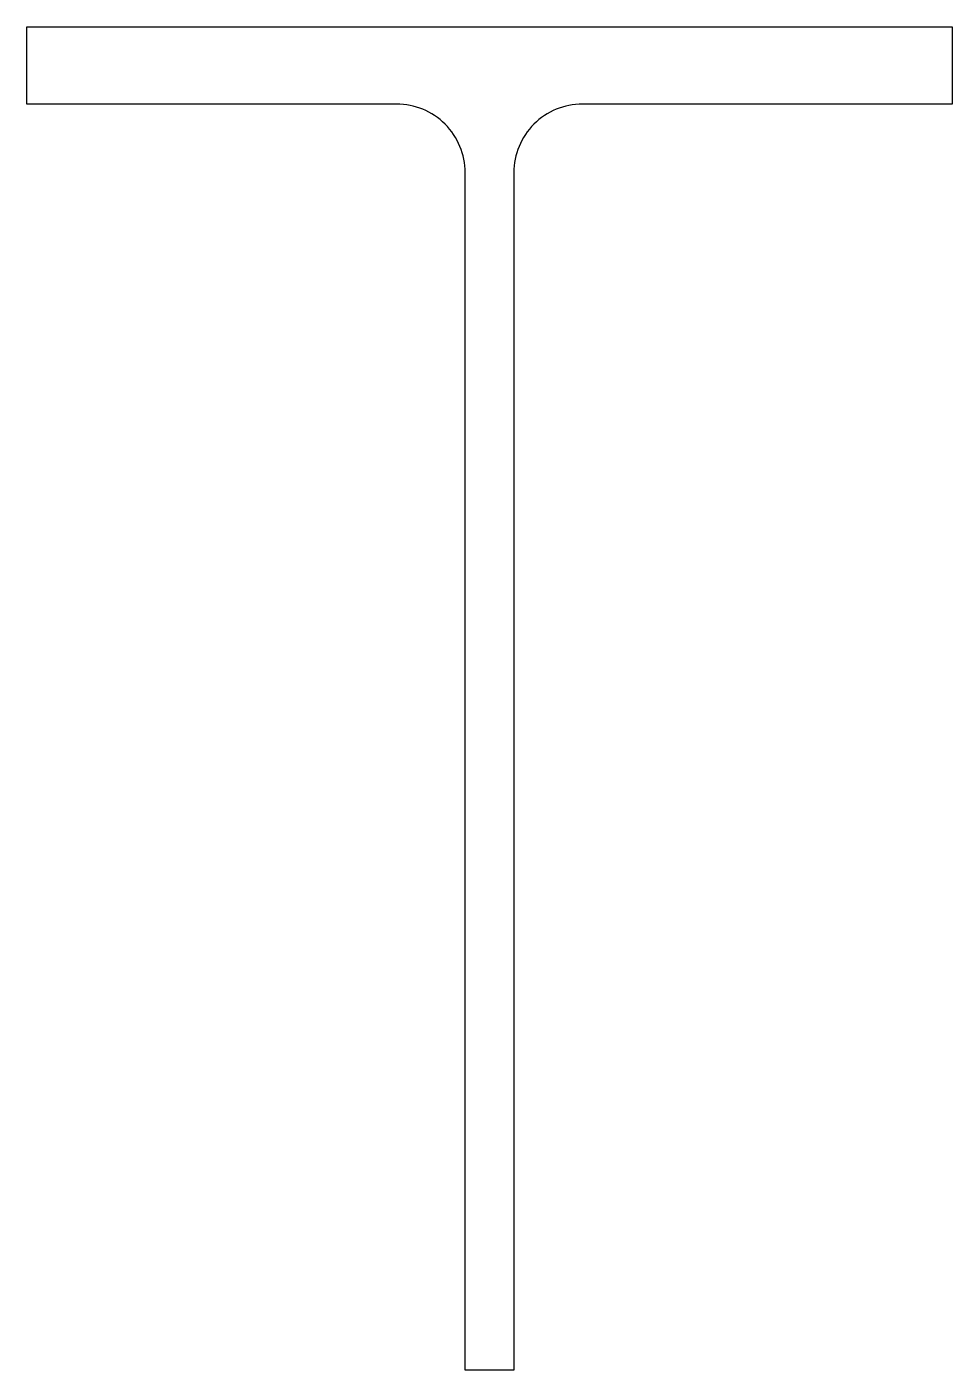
# Model space of a CAD drawing. Header units: inches. Extents: x -5.8 to 5.8, y -8.4 to 8.3.
import ezdxf

# ---------------------------------------------------------------- set-up
doc = ezdxf.new("R2010")
doc.units = ezdxf.units.IN
doc.layers.add('steel', color=7, linetype='Continuous')

msp = doc.modelspace()

# ---------------------------------------------------------------- linework, layer by layer
at = {"layer": 'steel'}
msp.add_lwpolyline([(0.3025, -8.35), (-0.3025, -8.35), (-0.3025, 6.5375, 0.4142136), (-1.155, 7.39), (-5.75, 7.39), (-5.75, 8.35), (5.75, 8.35), (5.75, 7.39), (1.155, 7.39, 0.4142136), (0.3025, 6.5375)], format="xyb", close=True, dxfattribs=at)

doc.saveas('drawing.dxf')
